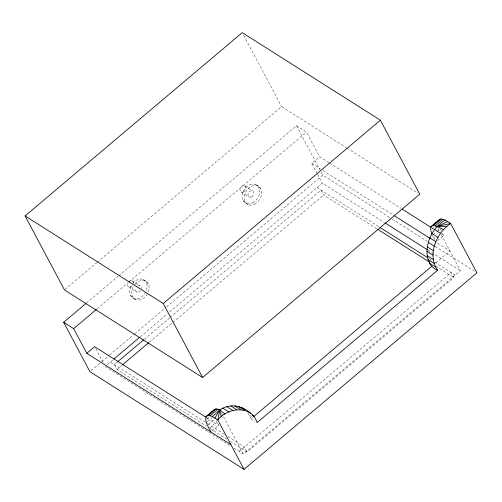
<?xml version="1.0" encoding="UTF-8"?>
<svg xmlns="http://www.w3.org/2000/svg" width="502" height="502" viewBox="0 0 502 502"><rect width="100%" height="100%" fill="white"/><g stroke="black" fill="none" stroke-linecap="round" stroke-linejoin="round"><path stroke-width="0.38" stroke-dasharray="2.51 1.88" d="M65.053 289.441L96.76 262.678M97.357 262.176L281.603 106.656L346.38 147.713M86.394 303.101L118.121 276.32M118.717 275.818L296.494 125.757L306.509 132.108L319.623 156.775L328.873 162.635M97.005 308.937L128.129 282.67M128.732 282.162L306.509 132.108M317.208 173.61L311.78 163.401L319.623 156.775M91.082 370.633L101.26 362.042M101.856 361.54L109.041 355.479M109.643 354.97L134.185 334.257M134.781 333.748L165.905 307.475M166.507 306.973L322.736 175.104L391.547 218.721M107.447 364.465L112.749 359.99M140.309 336.729L167.266 313.976M169.663 311.949L322.271 183.142L384.406 222.524M117.355 362.024L114.362 364.552L116.985 369.485L206.165 426.016M144.312 339.27L169.475 318.03M170.078 317.521L321.042 190.095L323.664 195.027L377.178 228.943M116.985 369.485L121.779 365.443M149.332 342.182L323.664 195.027M206.868 419.107L209.673 416.742M431.871 229.188L434.669 226.822M207.458 421.536L211.944 417.752M208.537 424.385L214.699 419.176M432.969 234.942L436.332 232.1M436.897 231.629L439.696 229.263M209.51 428.055L216.801 421.9L216.186 420.62M434.6 239.768L433.948 238.613L435.629 237.195M212.032 431.055L218.759 425.376L216.801 421.9M437.593 240.665L443.762 235.457L442.45 233.141M247.85 412.776L251.088 418.8L252.882 417.287M435.749 262.935L449.924 250.969L435.912 242.083M239.266 451.455L451.185 272.586L453.808 277.518L247.122 451.976L230.606 441.509M233.982 448.104L243.269 453.996L460.422 270.703L441.271 234.691M347.045 148.134L417.771 192.963M329.532 163.056L400.841 208.255M431.877 227.927L433.853 229.182M441.779 234.202L443.762 235.457M311.78 163.401L320.364 168.841M322.999 170.517L393.656 215.302M392.206 219.142L427.277 241.368M435.215 246.4L476.241 272.404M428.03 250.178L460.422 270.703M317.038 187.56L379.179 226.942M429.386 258.768L432.027 260.438M434.669 262.113L455.188 275.121M435.974 266.211L453.808 277.518M255.719 184.523L257.721 185.796M258.737 187.34L260.739 188.608M244.493 185.74L252.5 190.816M241.274 192.034L249.281 197.11M243.043 200.587L245.045 201.854M246.062 203.404L248.063 204.672M143.221 279.482L145.222 280.75M146.239 282.293L148.241 283.567M131.995 280.7L140.002 285.776M128.776 286.993L136.782 292.064M130.545 295.546L132.547 296.814M133.563 298.357L135.565 299.625M249.538 415.242L253.14 417.526M251.088 418.8L255.298 421.467M206.874 417.84L218.759 425.376M110.358 362.011L204.866 421.918M207.508 423.594L224.683 434.481M227.983 436.571L244.499 447.037L247.122 451.976M210.131 428.526L226.647 438.993M105.125 366.429L229.358 445.174M438.026 228.586L439.47 231.296M296.494 125.757L322.736 175.104M243.721 35.404L281.603 106.656M317.565 174.294L322.271 183.142M221.627 413.29L223.095 416.051M223.465 416.742L243.269 453.996M95.713 348.733L102.954 362.344M440.26 228.786L441.798 231.987M432.41 235.413L433.948 238.613M137.799 285.964A3.545 2.635 -57.6 0 1 141.169 289.102M140.334 290.733A3.545 2.635 -57.6 0 1 136.475 291.907A3.545 2.635 -57.6 0 1 135.948 287.891M132.559 283.486A10.636 7.913 -57.6 0 1 143.917 279.834A10.636 7.913 -57.6 0 1 146.026 291.398M145.724 292.02A10.636 7.913 -57.6 0 1 133.093 298.138A10.636 7.913 -57.6 0 1 131.75 284.615M135 284.226A10.636 7.913 -57.6 0 1 149.063 286.096A10.636 7.913 -57.6 0 1 137.448 300.096A10.636 7.913 -57.6 0 1 134.561 284.753M129.07 281.377A3.545 2.635 -57.6 0 1 133.306 283.166M132.327 285.657A3.545 2.635 -57.6 0 1 128.468 286.83A3.545 2.635 -57.6 0 1 127.941 282.814M252.663 202.827A10.636 7.913 -57.6 0 0 257.451 185.646A10.636 7.913 -57.6 0 0 242.56 193.414A10.636 7.913 -57.6 0 0 252.663 202.827M254.665 204.094A10.636 7.913 -57.6 0 0 259.459 186.92A10.636 7.913 -57.6 0 0 244.562 194.682A10.636 7.913 -57.6 0 0 254.665 204.094M243.47 191.839A3.545 2.635 -57.6 0 0 245.07 186.117A3.545 2.635 -57.6 0 0 240.107 188.702A3.545 2.635 -57.6 0 0 243.47 191.839M251.483 196.916A3.545 2.635 -57.6 0 0 253.077 191.193A3.545 2.635 -57.6 0 0 248.113 193.778A3.545 2.635 -57.6 0 0 251.483 196.916"/><path stroke-width="0.75" d="M244.054 469.364L217.818 420.017C227.425 407.36 251.722 404.756 257.099 422.609L437.618 270.233C428.231 266.807 426.066 255.719 427.353 246.915C429.072 235.89 435.46 225.705 445.261 220.108L450.664 223.478L476.9 272.824L244.054 469.364L89.889 371.643L63.647 322.297L85.798 303.603M437.618 270.233C427.033 254.784 436.294 233.079 450.664 223.478L436.947 226.553L433.37 225.58L431.99 225.875L431.08 226.753L430.66 228.184L430.747 230.136L431.871 233.988M250.837 413.428C241.87 405.384 230.111 403.119 219.794 409.839L217.818 420.017C214.63 418.015 211.028 414.796 206.993 415.794L206.077 416.666C204.634 422.138 208.575 427.34 210.915 431.996M214.975 418.072L219.794 409.839L224.978 414.094M445.261 220.108L441.22 218.954L439.84 219.255L431.08 226.753M212.415 416.647L219.794 409.839L216.224 408.873L214.837 409.168L206.993 415.794M25.1 215.929L242.246 32.636L380.397 120.204L419.754 194.224L202.607 377.51L64.457 289.943L25.1 215.929L163.25 303.49L202.607 377.51M63.647 322.297L73.662 328.647L96.409 309.445M73.662 328.647L86.777 353.314L94.627 346.694L206.215 417.419M163.25 303.49L380.397 120.204M113.948 358.98L139.713 337.237M117.951 361.515L143.716 339.772M122.375 364.935L148.736 342.684M431.99 225.875L439.84 219.255M206.077 416.666L213.927 410.04M208.374 415.493L216.224 408.873M433.37 225.58L441.22 218.954M210.194 415.781L218.044 409.155M435.196 225.869L443.04 219.242M253.485 416.779L431.613 266.424M443.592 229.571L436.947 226.553L447.822 221.533M436.947 226.553L446.987 226.264M434.55 229.502L440.561 233.311M402.165 209.089L431.212 227.506M431.958 233.587L437.964 237.396M429.863 237.923L435.868 241.726M394.315 215.716L429.969 238.318M428.313 242.403L434.318 246.206M427.353 246.915L433.358 250.724M385.065 222.944L427.371 249.758M426.995 251.364L433.006 255.173M427.258 255.637L433.264 259.446M379.838 227.362L428.062 257.928M428.131 259.634L434.142 263.443M377.837 229.364L429.367 262.025M429.593 263.261L435.604 267.064M238.394 406.413L244.399 410.222M252.236 415.204L253.435 415.97M234.71 405.817L240.715 409.619M230.832 405.917L236.844 409.72M226.854 406.708L232.865 410.517M222.869 408.176L228.881 411.985M86.777 353.314L230.933 444.69M241.795 407.693L244.832 409.626M219.794 409.839L221.263 416.792"/></g></svg>
